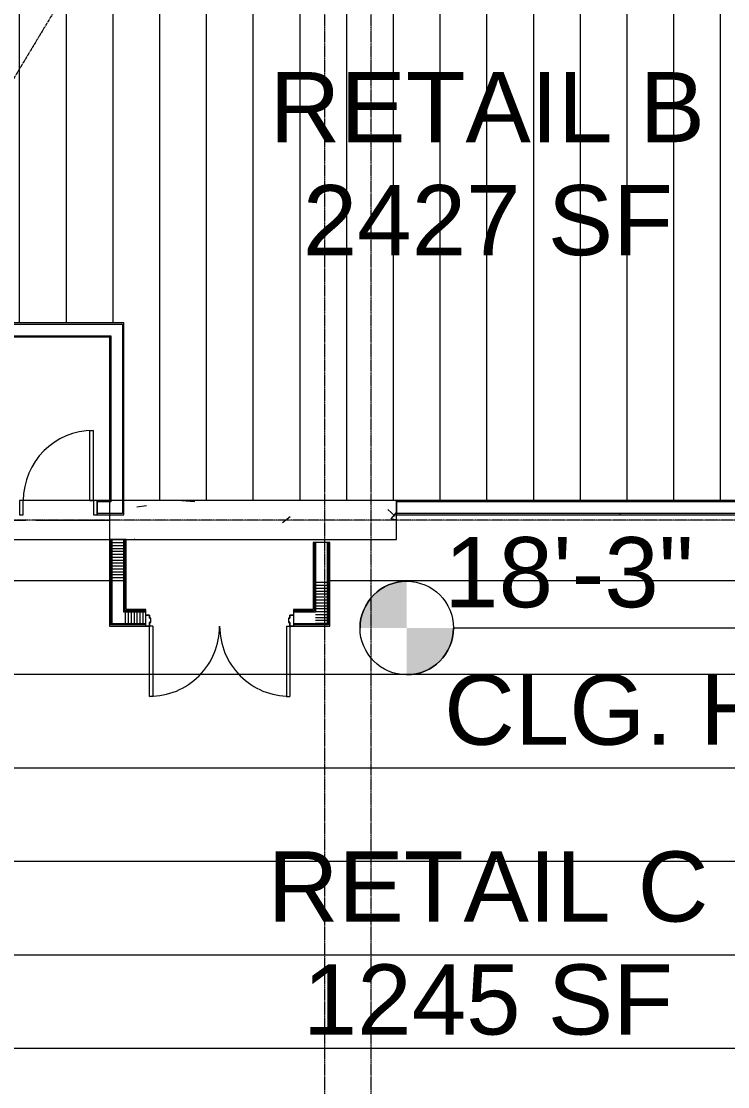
# Model space of a CAD drawing. Header units: inches. Extents: x 3268 to 7018, y 976 to 6708.
# Drawn here: x 5593 to 5956, y 4204 to 4751 of the extents above; entities that cross this region are included whole.
import ezdxf

# ---------------------------------------------------------------- set-up
doc = ezdxf.new("R2010")
doc.units = ezdxf.units.IN
doc.header["$MEASUREMENT"] = 0
doc.linetypes.add('Grid Line 1_2_', pattern=[0.875, 0.5, -0.125, 0.125, -0.125])
for name, color, linetype, lineweight in [('A-ANNO-NOTE', 131, 'Continuous', 20), ('A-DETL-GENF', 92, 'Continuous', 9), ('A-DOOR', 31, 'Continuous', 9), ('A-DOOR-FRAM', 31, 'Continuous', 9), ('A-WALL', 113, 'Continuous', 9), ('A-WALL-PATT', 111, 'Continuous', 15), ('G-ANNO-TEXT', 231, 'Continuous', 9), ('I-WALL', 2, 'Continuous', 9), ('S-BEAM', 12, 'Continuous', 9), ('S-GRID', 1, 'Continuous', 9)]:
    doc.layers.add(name, color=color, linetype=linetype, lineweight=lineweight)
doc.styles.add('Arial', font='arial.ttf', dxfattribs={"height": 36})
pattern_1 = [(50, (0, 0), (110.1714, -9.6389), [11.52, -126.72]), (355, (0, 0), (-21.3124, 115.5371), [9.216, -101.376]), (100.451, (9.18, -0.8), (88.8599, 105.8975), [9.79, -107.695]), (46.184, (0, 30.72), (163.9282, -25.425), [17.28, -190.08]), (96.636, (13.66, 28.6), (143.563, 149.6257), [14.686, -161.543]), (351.184, (0, 30.72), (143.5647, 149.6237), [13.824, -152.064]), (21, (15.36, 23.04), (91.6851, -61.8426), [11.52, -126.72]), (326, (15.36, 23.04), (37.3733, 111.3835), [9.216, -101.376]), (71.451, (23, 17.89), (129.0588, 49.5399), [9.79, -107.695]), (37.5, (0, 0), (1.8676, 51.13223), [5.069, -95.078, 5.069, -97.843, -101.76]), (37.5, (0, 0), (1.8676, 51.13223), [-203.059, 5.069, -96.691]), (7.5, (0, 0), (40.4072, 60.5815), [5.069, -53.606, 5.069, -92.774, -38.784]), (7.5, (0, 0), (40.4072, 60.5815), [-156.518, 5.069, -33.715]), (327.5, (-34.253, 0), (81.99473, -3.46427), [5.069, -33.331, 5.069, -114.739, -158.976]), (327.5, (-34.253, 0), (81.99473, -3.46427), [-158.208, 5.069, -153.907]), (317.5, (-49.61, 0), (89.577, 15.37635), [5.069, -44.851, 5.069, -74.496, -112.896]), (317.5, (-49.61, 0), (89.577, 15.37635), [-129.485, 5.069, -107.827])]
pattern_2 = [(0, (0, 0), (122.88, 30.72), [5.069, -87.091, 5.069, -87.091, -491.52]), (0, (0, 0), (122.88, 30.72), [-184.32, 5.069, -179.251, 5.069, -87.091, -215.04]), (0, (0, 0), (122.88, 30.72), [-460.8, 5.069, -56.371, 5.069, -148.531]), (120, (46.08, 15.36), (-88.0443, 91.0572), [5.069, -87.091, 5.069, -87.091, -491.52]), (120, (46.08, 15.36), (-88.0443, 91.0572), [-184.32, 5.069, -179.251, 5.069, -87.091, -215.04]), (120, (46.08, 15.36), (-88.0443, 91.0572), [-460.8, 5.069, -56.371, 5.069, -148.531]), (240, (61.44, 76.8), (-34.8357, -121.7772), [5.069, -87.091, 5.069, -87.091, -491.52]), (240, (61.44, 76.8), (-34.8357, -121.7772), [-184.32, 5.069, -179.251, 5.069, -87.091, -215.04]), (240, (61.44, 76.8), (-34.8357, -121.7772), [-460.8, 5.069, -56.371, 5.069, -148.531])]

# ---------------------------------------------------------------- blocks, each defined once
blk = doc.blocks.new('WSP_Link Beam - LB20x124-1782247-Overall Retail Plan Opt 2')
at = {"layer": 'S-BEAM'}
for p, q in [((-40.5, 0), (-2.53, 0)), ((2.53, 0), (40.5, 0))]:
    blk.add_line(p, q, dxfattribs=at)
blk = doc.blocks.new('WSP_5 Points - Structure_2022_rvt-1-Overall Retail Plan Opt 2')
at = {"layer": 'A-WALL-PATT', "lineweight": 9}
h = blk.add_hatch(dxfattribs=at)
h.set_pattern_fill('FP_8', style=0, pattern_type=2)
h.set_pattern_definition(pattern_1)
h.paths.add_polyline_path([(5785.53, 4485.15), (5785.53, 4505.15), (5638.25, 4505.15), (5638.25, 4485.15), (5775.68, 4485.15)])
at = {"layer": 'A-WALL', "color": 10, "lineweight": 15}
for p, q in [((5645.5, 4505.15), (5638.25, 4505.15)), ((5638.25, 4505.15), (5638.25, 4497.9)), ((5785.53, 4505.15), (5645.5, 4505.15)), ((5785.53, 4497.9), (5785.53, 4505.15)), ((5638.25, 4497.9), (5638.25, 4485.15)), ((5785.53, 4485.15), (5785.53, 4497.9)), ((5638.25, 4485.15), (5751.25, 4485.15)), ((5751.25, 4485.15), (5785.53, 4485.15))]:
    blk.add_line(p, q, dxfattribs=at)
at = {"layer": 'S-BEAM', "color": 7}
for p, q in [((5629.88, 4505.15), (5593.88, 4505.15)), ((5557.25, 4485.15), (5638.25, 4485.15))]:
    blk.add_line(p, q, dxfattribs=at)
at = {"layer": 'S-BEAM', "lineweight": 9}
blk.add_blockref('WSP_Link Beam - LB20x124-1782247-Overall Retail Plan Opt 2', (5597.75, 4495.15), dxfattribs=at)
blk = doc.blocks.new('Double Flush HM Door HM Frame - 72_ x 96_-6723508-Overall Retail Plan Opt 2')
at = {"layer": 'A-DOOR'}
for p, q in [((-34.25, 44.19), (-36, 44.19)), ((-36, 8.19), (-36, 44.19)), ((-34.25, 8.19), (-34.25, 44.19)), ((34.25, 44.19), (36, 44.19)), ((34.25, 8.19), (34.25, 44.19)), ((36, 44.19), (36, 8.19)), ((-34.25, 8.19), (-36, 8.19)), ((34.25, 8.19), (36, 8.19)), ((35.37, 6.25), (35.37, 4)), ((36, 6.25), (35.37, 6.25)), ((36, 8.19), (36, 6.25)), ((35.37, 4), (36, 4)), ((36, 4), (36, 2.44)), ((36, 2.44), (38, 2.44)), ((38, 2.44), (38, 2.88))]:
    blk.add_line(p, q, dxfattribs=at)
for centre, start, end in [((-36, 8.19), 360, 90.0029), ((36, 8.19), 89.9971, 180)]:
    blk.add_arc(centre, 36, start, end, dxfattribs=at)
at = {"layer": 'A-DOOR-FRAM'}
for p, q in [((-38, 8.19), (-38, 7.75)), ((-38, 8.19), (-38, 7.75)), ((-36, 8.19), (-38, 8.19)), ((-38, 7.75), (-37.94, 7.75)), ((-37.94, 7.75), (-37.94, 8.13)), ((-37.94, 8.13), (-36.06, 8.13)), ((-36.06, 8.13), (-36.06, 6.19)), ((-36.06, 6.19), (-35.44, 6.19)), ((-36, 6.25), (-36, 8.19)), ((-36, 6.25), (-36, 8.19)), ((-35.38, 6.25), (-36, 6.25)), ((-35.38, 6.25), (-36, 6.25)), ((-35.44, 6.19), (-35.44, 4.06)), ((-35.38, 4), (-35.38, 6.25)), ((-35.38, 4), (-35.38, 6.25)), ((36, 6.25), (35.37, 6.25)), ((35.37, 6.25), (35.37, 4)), ((35.44, 4.06), (35.44, 6.19)), ((35.44, 6.19), (36.06, 6.19)), ((38, 8.19), (36, 8.19)), ((38, 8.19), (36, 8.19)), ((36, 8.19), (36, 6.25)), ((36.06, 6.19), (36.06, 8.13)), ((36.06, 8.13), (37.94, 8.13)), ((37.94, 8.13), (37.94, 7.75)), ((37.94, 7.75), (38, 7.75)), ((38, 7.75), (38, 8.19)), ((38, 7.75), (38, 8.19)), ((-38, 2.88), (-38, 2.44)), ((-37.94, 2.88), (-38, 2.88)), ((-38, 2.88), (-38, 2.44)), ((-38, 2.44), (-36, 2.44)), ((-38, 2.44), (-36, 2.44)), ((-37.94, 2.5), (-37.94, 2.88)), ((-36.06, 2.5), (-37.94, 2.5)), ((-35.44, 4.06), (-36.06, 4.06)), ((-36.06, 4.06), (-36.06, 2.5)), ((-36, 2.44), (-36, 4)), ((-36, 4), (-35.38, 4)), ((-36, 2.44), (-36, 4)), ((-36, 4), (-35.38, 4)), ((35.37, 4), (36, 4)), ((36.06, 4.06), (35.44, 4.06)), ((36, 4), (36, 2.44)), ((36, 2.44), (38, 2.44)), ((36.06, 2.5), (36.06, 4.06)), ((37.94, 2.5), (36.06, 2.5)), ((38, 2.88), (37.94, 2.88)), ((37.94, 2.88), (37.94, 2.5)), ((38, 2.44), (38, 2.88))]:
    blk.add_line(p, q, dxfattribs=at)
blk = doc.blocks.new('Single_Flush_HM Door_HM Frame - 36_ x 96_-10997066-Overall Retail Plan Opt 2')
at = {"layer": 'A-DOOR'}
for p, q in [((16.25, 39.625), (18, 39.625)), ((16.25, 3.625), (16.25, 39.625)), ((18, 3.625), (18, 39.625)), ((16.25, 3.625), (18, 3.625))]:
    blk.add_line(p, q, dxfattribs=at)
blk.add_arc((18, 3.625), 36, 90, 180, dxfattribs=at)
at = {"layer": 'A-DOOR-FRAM'}
for p, q in [((-18, 3.625), (-20, 3.625)), ((-20, 3.625), (-20, -3.625)), ((-18, -3.625), (-18, 3.625)), ((20, 3.625), (18, 3.625)), ((18, 3.625), (18, -3.625)), ((20, -3.625), (20, 3.625)), ((-20, -3.625), (-18, -3.625)), ((18, -3.625), (20, -3.625))]:
    blk.add_line(p, q, dxfattribs=at)
blk = doc.blocks.new('Manual Spot Elevation - small - Manual Spot Elevation - small-7790523-Overall Retail Plan Opt 2')
at = {"layer": 'A-ANNO-NOTE', "lineweight": 9}
h = blk.add_hatch(color=256, dxfattribs=at)
edge = h.paths.add_edge_path()
edge.add_line((0, 0), (-0.0625, 0))
edge.add_arc((0, 0), 0.0625, 90, 180, ccw=False)
edge.add_line((0, 0.0625), (0, 0))
h = blk.add_hatch(color=256, dxfattribs=at)
edge = h.paths.add_edge_path()
edge.add_line((0, 0), (0.0625, 0))
edge.add_arc((0, 0), 0.0625, -90, 0, ccw=False)
edge.add_line((0, -0.0625), (0, 0))
at = {"layer": 'A-ANNO-NOTE'}
blk.add_circle((0, 0), 0.0625, dxfattribs=at)
for start, end in [(90, 180), (270, 0)]:
    blk.add_arc((0, 0), 0.0625, start, end, dxfattribs=at)

msp = doc.modelspace()

# ---------------------------------------------------------------- block references
at = {"lineweight": 5}
msp.add_blockref('WSP_5 Points - Structure_2022_rvt-1-Overall Retail Plan Opt 2', (0, 0), dxfattribs=at)

# ---------------------------------------------------------------- next in the draw order: hatches: boundary and pattern name
at = {"layer": 'A-DETL-GENF'}
h = msp.add_hatch(dxfattribs=at)
h.set_pattern_fill('FP_269', style=0, pattern_type=2)
h.set_pattern_definition([(90, (0, 0), (-24, 1e-15), [])])
h.paths.add_polyline_path([(6036.88, 4505.15), (6036.88, 4923.9), (5029.75, 4923.9), (5029.75, 4640.4), (5391.75, 4640.4), (5391.75, 4596.4), (5645.5, 4596.4), (5645.5, 4505.15), (6023.44, 4505.15)])
h = msp.add_hatch(dxfattribs=at)
h.set_pattern_fill('FP_270', style=0, pattern_type=2)
h.set_pattern_definition([(0, (0, 0), (0, 48), [])])
h.paths.add_polyline_path([(5457.63, 4167.77), (6025.69, 4167.77), (6025.69, 4497.9), (5785.53, 4497.9), (5785.53, 4485.15), (5751.25, 4485.15), (5751.25, 4440.65), (5638.25, 4440.65), (5638.25, 4497.9), (5557.25, 4497.9), (5557.25, 4485.15), (5457.63, 4485.15), (5457.63, 4191.66)])
at = {"layer": 'A-WALL-PATT', "lineweight": 9}
h = msp.add_hatch(dxfattribs=at)
h.set_pattern_fill('FP_1', color=256, style=0, pattern_type=2)
h.set_pattern_definition(pattern_2)
h.paths.add_polyline_path([(5644.75, 4595.77), (5644.88, 4595.88), (5644.88, 4596.4), (5391.13, 4596.4), (5391.13, 4595.77), (5638.88, 4595.77)])
h = msp.add_hatch(dxfattribs=at)
h.set_pattern_fill('FP_8', color=256, style=0, pattern_type=2)
h.set_pattern_definition(pattern_1)
h.paths.add_polyline_path([(5734.38, 4485.15), (5785.53, 4485.15), (5785.53, 4505.15), (5638.25, 4505.15), (5638.25, 4485.15), (5693.09, 4485.15)])
h = msp.add_hatch(dxfattribs=at)
h.set_pattern_fill('FP_1', color=256, style=0, pattern_type=2)
h.set_pattern_definition(pattern_2)
h.paths.add_polyline_path([(5785.53, 4497.9), (6037.5, 4497.9), (6037.5, 4498.52), (5785.53, 4498.52)])
h = msp.add_hatch(dxfattribs=at)
h.set_pattern_fill('FP_189', color=256, angle=180, style=0, pattern_type=2)
h.set_pattern_definition([(90, (5646.8, 4491.3), (-1561.9, 336), [0.5, -335.5]), (90, (5646.7, 4491.3), (-1561.9, 336), [0.5, -335.5]), (90, (5646.8, 4491.3), (-1561.9, 336), [0.5, -335.5]), (90, (5646.7, 4491.3), (-1561.9, 336), [0.5, -335.5]), (90, (5646.8, 4491.4), (-1561.9, 336), [0.5, -335.5]), (90, (5646.7, 4491.4), (-1561.9, 336), [0.5, -335.5]), (90, (5646.8, 4491.5), (-1561.9, 336), [0.5, -335.5]), (180, (5646.75, 4462.9), (-1561.86, -336), [1561.86, 0]), (180, (5646.75, 4464.4), (-1561.86, -336), [1561.86, 0]), (180, (5646.75, 4465.9), (-1561.86, -336), [1561.86, 0]), (180, (5646.75, 4467.4), (-1561.86, -336), [1561.86, 0]), (180, (5646.75, 4468.9), (-1561.86, -336), [1561.86, 0]), (180, (5646.75, 4470.4), (-1561.86, -336), [1561.86, 0]), (180, (5646.75, 4471.9), (-1561.86, -336), [1561.86, 0]), (180, (5646.75, 4473.4), (-1561.86, -336), [1561.86, 0]), (180, (5646.75, 4474.9), (-1561.86, -336), [1561.86, 0]), (180, (5646.75, 4476.4), (-1561.86, -336), [1561.86, 0]), (180, (5646.75, 4477.9), (-1561.86, -336), [1561.86, 0]), (180, (5646.75, 4479.4), (-1561.86, -336), [1561.86, 0]), (180, (5646.75, 4480.9), (-1561.86, -336), [1561.86, 0]), (180, (5646.75, 4482.4), (-1561.86, -336), [1561.86, 0]), (180, (5646.75, 4483.9), (-1561.86, -336), [1561.86, 0]), (180, (5646.75, 4485.4), (-1561.86, -336), [1561.86, 0]), (180, (5646.75, 4486.9), (-1561.86, -336), [1561.86, 0]), (180, (5646.75, 4488.4), (-1561.86, -336), [1561.86, 0]), (180, (5646.75, 4489.9), (-1561.86, -336), [1561.86, 0]), (180, (5646.83, 4491.26), (-1561.86, -336), [0.5, -1561.35]), (180, (5646.8, 4491.3), (-1561.86, -336), [0.5, -1561.35]), (180, (5646.83, 4491.38), (-1561.86, -336), [0.5, -1561.35]), (180, (5646.75, 4491.4), (-1561.86, -336), [1561.86, 0]), (180, (5646.83, 4491.42), (-1561.86, -336), [0.5, -1561.35]), (180, (5646.83, 4491.53), (-1561.86, -336), [0.5, -1561.35]), (180, (5646.75, 4492.9), (-1561.86, -336), [1561.86, 0]), (180, (5646.75, 4494.4), (-1561.86, -336), [1561.86, 0]), (180, (5646.75, 4495.9), (-1561.86, -336), [1561.86, 0]), (180, (5646.75, 4497.4), (-1561.86, -336), [1561.86, 0]), (180, (5646.75, 4498.9), (-1561.86, -336), [1561.86, 0]), (180, (5646.75, 4500.4), (-1561.86, -336), [1561.86, 0]), (180, (5646.75, 4501.9), (-1561.86, -336), [1561.86, 0]), (180, (5646.75, 4503.4), (-1561.86, -336), [1561.86, 0]), (180, (5646.75, 4504.9), (-1561.86, -336), [1561.86, 0]), (180, (5646.75, 4506.4), (-1561.86, -336), [1561.86, 0]), (180, (5646.75, 4507.9), (-1561.86, -336), [1561.86, 0]), (180, (5646.75, 4509.4), (-1561.86, -336), [1561.86, 0]), (180, (5646.75, 4510.9), (-1561.86, -336), [1561.86, 0]), (180, (5646.75, 4512.4), (-1561.86, -336), [1561.86, 0]), (180, (5646.75, 4513.9), (-1561.86, -336), [1561.86, 0]), (180, (5646.75, 4515.4), (-1561.86, -336), [1561.86, 0]), (180, (5646.75, 4516.9), (-1561.86, -336), [1561.86, 0]), (180, (5646.75, 4518.4), (-1561.86, -336), [1561.86, 0]), (180, (5646.75, 4519.9), (-1561.86, -336), [1561.86, 0]), (180, (5646.75, 4521.4), (-1561.86, -336), [1561.86, 0]), (180, (5646.75, 4522.9), (-1561.86, -336), [1561.86, 0]), (180, (5646.75, 4524.4), (-1561.86, -336), [1561.86, 0]), (180, (5646.75, 4525.9), (-1561.86, -336), [1561.86, 0]), (180, (5646.75, 4527.4), (-1561.86, -336), [1561.86, 0]), (180, (5646.75, 4528.9), (-1561.86, -336), [1561.86, 0]), (180, (5646.75, 4530.4), (-1561.86, -336), [1561.86, 0]), (180, (5646.75, 4531.9), (-1561.86, -336), [1561.86, 0]), (180, (5646.75, 4533.4), (-1561.86, -336), [1561.86, 0]), (180, (5646.75, 4534.9), (-1561.86, -336), [1561.86, 0]), (180, (5646.75, 4558.9), (-1561.86, -336), [1561.86, 0]), (180, (5646.75, 4560.4), (-1561.86, -336), [1561.86, 0]), (180, (5646.75, 4561.9), (-1561.86, -336), [1561.86, 0]), (180, (5646.75, 4563.4), (-1561.86, -336), [1561.86, 0]), (180, (5646.75, 4564.9), (-1561.86, -336), [1561.86, 0]), (180, (5646.75, 4566.4), (-1561.86, -336), [1561.86, 0]), (180, (5646.75, 4567.9), (-1561.86, -336), [1561.86, 0]), (180, (5646.75, 4569.4), (-1561.86, -336), [1561.86, 0]), (180, (5646.75, 4570.9), (-1561.86, -336), [1561.86, 0]), (180, (5646.75, 4594.9), (-1561.86, -336), [1561.86, 0]), (180, (5646.75, 4596.4), (-1561.86, -336), [1561.86, 0]), (180, (5646.75, 4597.9), (-1561.86, -336), [1561.86, 0]), (180, (5646.75, 4599.4), (-1561.86, -336), [1561.86, 0]), (180, (5646.75, 4600.9), (-1561.86, -336), [1561.86, 0]), (180, (5646.75, 4602.4), (-1561.86, -336), [1561.86, 0]), (180, (5646.75, 4603.9), (-1561.86, -336), [1561.86, 0]), (180, (5646.75, 4605.4), (-1561.86, -336), [1561.86, 0]), (180, (5646.75, 4606.9), (-1561.86, -336), [1561.86, 0]), (180, (5646.75, 4630.9), (-1561.86, -336), [1561.86, 0]), (180, (5646.75, 4632.4), (-1561.86, -336), [1561.86, 0]), (180, (5646.75, 4633.9), (-1561.86, -336), [1561.86, 0]), (180, (5646.75, 4635.4), (-1561.86, -336), [1561.86, 0]), (180, (5646.75, 4636.9), (-1561.86, -336), [1561.86, 0]), (180, (5646.75, 4638.4), (-1561.86, -336), [1561.86, 0]), (180, (5646.75, 4639.9), (-1561.86, -336), [1561.86, 0]), (180, (5646.75, 4641.4), (-1561.86, -336), [1561.86, 0]), (180, (5646.75, 4642.9), (-1561.86, -336), [1561.86, 0]), (180, (5646.75, 4644.4), (-1561.86, -336), [1561.86, 0]), (180, (5646.75, 4645.9), (-1561.86, -336), [1561.86, 0]), (180, (5646.75, 4647.4), (-1561.86, -336), [1561.86, 0]), (180, (5646.75, 4648.9), (-1561.86, -336), [1561.86, 0]), (180, (5646.75, 4650.4), (-1561.86, -336), [1561.86, 0]), (180, (5646.75, 4651.9), (-1561.86, -336), [1561.86, 0]), (180, (5646.75, 4653.4), (-1561.86, -336), [1561.86, 0]), (180, (5646.75, 4654.9), (-1561.86, -336), [1561.86, 0]), (180, (5646.75, 4656.4), (-1561.86, -336), [1561.86, 0]), (180, (5646.75, 4657.9), (-1561.86, -336), [1561.86, 0]), (180, (5646.75, 4659.4), (-1561.86, -336), [1561.86, 0]), (180, (5646.75, 4660.9), (-1561.86, -336), [1561.86, 0]), (180, (5646.75, 4662.4), (-1561.86, -336), [1561.86, 0]), (180, (5646.75, 4663.9), (-1561.86, -336), [1561.86, 0]), (180, (5646.75, 4665.4), (-1561.86, -336), [1561.86, 0]), (180, (5646.75, 4666.9), (-1561.86, -336), [1561.86, 0]), (180, (5646.75, 4668.4), (-1561.86, -336), [1561.86, 0]), (180, (5646.75, 4669.9), (-1561.86, -336), [1561.86, 0]), (180, (5646.75, 4671.4), (-1561.86, -336), [1561.86, 0]), (180, (5646.75, 4672.9), (-1561.86, -336), [1561.86, 0]), (180, (5646.75, 4674.4), (-1561.86, -336), [1561.86, 0]), (180, (5646.75, 4675.9), (-1561.86, -336), [1561.86, 0]), (180, (5646.75, 4677.4), (-1561.86, -336), [1561.86, 0]), (180, (5646.75, 4678.9), (-1561.86, -336), [1561.86, 0]), (180, (5646.75, 4680.4), (-1561.86, -336), [1561.86, 0]), (180, (5646.75, 4681.9), (-1561.86, -336), [1561.86, 0]), (180, (5646.75, 4683.4), (-1561.86, -336), [1561.86, 0]), (180, (5646.75, 4684.9), (-1561.86, -336), [1561.86, 0]), (180, (5646.75, 4686.4), (-1561.86, -336), [1561.86, 0]), (180, (5646.75, 4687.9), (-1561.86, -336), [1561.86, 0]), (180, (5646.75, 4689.4), (-1561.86, -336), [1561.86, 0]), (180, (5646.75, 4690.9), (-1561.86, -336), [1561.86, 0]), (180, (5646.75, 4692.4), (-1561.86, -336), [1561.86, 0]), (180, (5646.75, 4693.9), (-1561.86, -336), [1561.86, 0]), (180, (5646.75, 4695.4), (-1561.86, -336), [1561.86, 0]), (180, (5646.75, 4696.9), (-1561.86, -336), [1561.86, 0]), (180, (5646.75, 4698.4), (-1561.86, -336), [1561.86, 0]), (180, (5646.75, 4699.9), (-1561.86, -336), [1561.86, 0]), (180, (5646.75, 4701.4), (-1561.86, -336), [1561.86, 0]), (180, (5646.75, 4702.9), (-1561.86, -336), [1561.86, 0]), (180, (5646.75, 4726.9), (-1561.86, -336), [1561.86, 0]), (180, (5646.75, 4728.4), (-1561.86, -336), [1561.86, 0]), (180, (5646.75, 4729.9), (-1561.86, -336), [1561.86, 0]), (180, (5646.75, 4731.4), (-1561.86, -336), [1561.86, 0]), (180, (5646.75, 4732.9), (-1561.86, -336), [1561.86, 0]), (180, (5646.75, 4734.4), (-1561.86, -336), [1561.86, 0]), (180, (5646.75, 4735.9), (-1561.86, -336), [1561.86, 0]), (180, (5646.75, 4737.4), (-1561.86, -336), [1561.86, 0]), (180, (5646.75, 4738.9), (-1561.86, -336), [1561.86, 0]), (180, (5646.75, 4762.9), (-1561.86, -336), [1561.86, 0]), (180, (5646.75, 4764.4), (-1561.86, -336), [1561.86, 0]), (180, (5646.75, 4765.9), (-1561.86, -336), [1561.86, 0]), (180, (5646.75, 4767.4), (-1561.86, -336), [1561.86, 0]), (180, (5646.75, 4768.9), (-1561.86, -336), [1561.86, 0]), (180, (5646.75, 4770.4), (-1561.86, -336), [1561.86, 0]), (180, (5646.75, 4771.9), (-1561.86, -336), [1561.86, 0]), (180, (5646.75, 4773.4), (-1561.86, -336), [1561.86, 0]), (180, (5646.75, 4774.9), (-1561.86, -336), [1561.86, 0]), (180, (5646.75, 4798.9), (-1561.86, -336), [1561.86, 0])])
h.paths.add_polyline_path([(5639.5, 4441.9), (5645.5, 4441.9), (5645.5, 4485.15), (5639.5, 4485.15), (5639.5, 4461.83)])
h = msp.add_hatch(dxfattribs=at)
h.set_pattern_fill('FP_191', color=256, angle=-180, style=0, pattern_type=2)
h.set_pattern_definition([(270, (5742.7, 4433.8), (1561.9, -336), [0.5, -335.5]), (270, (5742.8, 4433.8), (1561.9, -336), [0.5, -335.5]), (270, (5742.7, 4433.7), (1561.9, -336), [0.5, -335.5]), (270, (5742.8, 4433.7), (1561.9, -336), [0.5, -335.5]), (270, (5742.7, 4433.6), (1561.9, -336), [0.5, -335.5]), (270, (5742.8, 4433.6), (1561.9, -336), [0.5, -335.5]), (270, (5742.7, 4433.6), (1561.9, -336), [0.5, -335.5]), (0, (5742.75, 4462.15), (1561.86, 336), [1561.86, 0]), (0, (5742.75, 4460.65), (1561.86, 336), [1561.86, 0]), (0, (5742.75, 4459.15), (1561.86, 336), [1561.86, 0]), (0, (5742.75, 4457.65), (1561.86, 336), [1561.86, 0]), (0, (5742.75, 4456.15), (1561.86, 336), [1561.86, 0]), (0, (5742.75, 4454.65), (1561.86, 336), [1561.86, 0]), (0, (5742.75, 4453.15), (1561.86, 336), [1561.86, 0]), (0, (5742.75, 4451.65), (1561.86, 336), [1561.86, 0]), (0, (5742.75, 4450.15), (1561.86, 336), [1561.86, 0]), (0, (5742.75, 4448.65), (1561.86, 336), [1561.86, 0]), (0, (5742.75, 4447.15), (1561.86, 336), [1561.86, 0]), (0, (5742.75, 4445.65), (1561.86, 336), [1561.86, 0]), (0, (5742.75, 4444.15), (1561.86, 336), [1561.86, 0]), (0, (5742.75, 4442.65), (1561.86, 336), [1561.86, 0]), (0, (5742.75, 4441.15), (1561.86, 336), [1561.86, 0]), (0, (5742.75, 4439.65), (1561.86, 336), [1561.86, 0]), (0, (5742.75, 4438.15), (1561.86, 336), [1561.86, 0]), (0, (5742.75, 4436.65), (1561.86, 336), [1561.86, 0]), (0, (5742.75, 4435.15), (1561.86, 336), [1561.86, 0]), (0, (5742.67, 4433.78), (1561.86, 336), [0.5, -1561.35]), (0, (5742.7, 4433.75), (1561.86, 336), [0.5, -1561.35]), (0, (5742.67, 4433.67), (1561.86, 336), [0.5, -1561.35]), (0, (5742.75, 4433.65), (1561.86, 336), [1561.86, 0]), (0, (5742.67, 4433.63), (1561.86, 336), [0.5, -1561.35]), (0, (5742.67, 4433.5), (1561.86, 336), [0.5, -1561.35]), (0, (5742.75, 4432.15), (1561.86, 336), [1561.86, 0]), (0, (5742.75, 4430.65), (1561.86, 336), [1561.86, 0]), (0, (5742.75, 4429.15), (1561.86, 336), [1561.86, 0]), (0, (5742.75, 4427.65), (1561.86, 336), [1561.86, 0]), (0, (5742.75, 4426.15), (1561.86, 336), [1561.86, 0]), (0, (5742.75, 4424.65), (1561.86, 336), [1561.86, 0]), (0, (5742.75, 4423.15), (1561.86, 336), [1561.86, 0]), (0, (5742.75, 4421.65), (1561.86, 336), [1561.86, 0]), (0, (5742.75, 4420.15), (1561.86, 336), [1561.86, 0]), (0, (5742.75, 4418.65), (1561.86, 336), [1561.86, 0]), (0, (5742.75, 4417.15), (1561.86, 336), [1561.86, 0]), (0, (5742.75, 4415.65), (1561.86, 336), [1561.86, 0]), (0, (5742.75, 4414.15), (1561.86, 336), [1561.86, 0]), (0, (5742.75, 4412.65), (1561.86, 336), [1561.86, 0]), (0, (5742.75, 4411.15), (1561.86, 336), [1561.86, 0]), (0, (5742.75, 4409.65), (1561.86, 336), [1561.86, 0]), (0, (5742.75, 4408.15), (1561.86, 336), [1561.86, 0]), (0, (5742.75, 4406.65), (1561.86, 336), [1561.86, 0]), (0, (5742.75, 4405.15), (1561.86, 336), [1561.86, 0]), (0, (5742.75, 4403.65), (1561.86, 336), [1561.86, 0]), (0, (5742.75, 4402.15), (1561.86, 336), [1561.86, 0]), (0, (5742.75, 4400.65), (1561.86, 336), [1561.86, 0]), (0, (5742.75, 4399.15), (1561.86, 336), [1561.86, 0]), (0, (5742.75, 4397.65), (1561.86, 336), [1561.86, 0]), (0, (5742.75, 4396.15), (1561.86, 336), [1561.86, 0]), (0, (5742.75, 4394.65), (1561.86, 336), [1561.86, 0]), (0, (5742.75, 4393.15), (1561.86, 336), [1561.86, 0]), (0, (5742.75, 4391.65), (1561.86, 336), [1561.86, 0]), (0, (5742.75, 4390.15), (1561.86, 336), [1561.86, 0]), (0, (5742.75, 4366.15), (1561.86, 336), [1561.86, 0]), (0, (5742.75, 4364.65), (1561.86, 336), [1561.86, 0]), (0, (5742.75, 4363.15), (1561.86, 336), [1561.86, 0]), (0, (5742.75, 4361.65), (1561.86, 336), [1561.86, 0]), (0, (5742.75, 4360.15), (1561.86, 336), [1561.86, 0]), (0, (5742.75, 4358.65), (1561.86, 336), [1561.86, 0]), (0, (5742.75, 4357.15), (1561.86, 336), [1561.86, 0]), (0, (5742.75, 4355.65), (1561.86, 336), [1561.86, 0]), (0, (5742.75, 4354.15), (1561.86, 336), [1561.86, 0]), (0, (5742.75, 4330.15), (1561.86, 336), [1561.86, 0]), (0, (5742.75, 4328.65), (1561.86, 336), [1561.86, 0]), (0, (5742.75, 4327.15), (1561.86, 336), [1561.86, 0]), (0, (5742.75, 4325.65), (1561.86, 336), [1561.86, 0]), (0, (5742.75, 4324.15), (1561.86, 336), [1561.86, 0]), (0, (5742.75, 4322.65), (1561.86, 336), [1561.86, 0]), (0, (5742.75, 4321.15), (1561.86, 336), [1561.86, 0]), (0, (5742.75, 4319.65), (1561.86, 336), [1561.86, 0]), (0, (5742.75, 4318.15), (1561.86, 336), [1561.86, 0]), (0, (5742.75, 4294.15), (1561.86, 336), [1561.86, 0]), (0, (5742.75, 4292.65), (1561.86, 336), [1561.86, 0]), (0, (5742.75, 4291.15), (1561.86, 336), [1561.86, 0]), (0, (5742.75, 4289.65), (1561.86, 336), [1561.86, 0]), (0, (5742.75, 4288.15), (1561.86, 336), [1561.86, 0]), (0, (5742.75, 4286.65), (1561.86, 336), [1561.86, 0]), (0, (5742.75, 4285.15), (1561.86, 336), [1561.86, 0]), (0, (5742.75, 4283.65), (1561.86, 336), [1561.86, 0]), (0, (5742.75, 4282.15), (1561.86, 336), [1561.86, 0]), (0, (5742.75, 4280.65), (1561.86, 336), [1561.86, 0]), (0, (5742.75, 4279.15), (1561.86, 336), [1561.86, 0]), (0, (5742.75, 4277.65), (1561.86, 336), [1561.86, 0]), (0, (5742.75, 4276.15), (1561.86, 336), [1561.86, 0]), (0, (5742.75, 4274.65), (1561.86, 336), [1561.86, 0]), (0, (5742.75, 4273.15), (1561.86, 336), [1561.86, 0]), (0, (5742.75, 4271.65), (1561.86, 336), [1561.86, 0]), (0, (5742.75, 4270.15), (1561.86, 336), [1561.86, 0]), (0, (5742.75, 4268.65), (1561.86, 336), [1561.86, 0]), (0, (5742.75, 4267.15), (1561.86, 336), [1561.86, 0]), (0, (5742.75, 4265.65), (1561.86, 336), [1561.86, 0]), (0, (5742.75, 4264.15), (1561.86, 336), [1561.86, 0]), (0, (5742.75, 4262.65), (1561.86, 336), [1561.86, 0]), (0, (5742.75, 4261.15), (1561.86, 336), [1561.86, 0]), (0, (5742.75, 4259.65), (1561.86, 336), [1561.86, 0]), (0, (5742.75, 4258.15), (1561.86, 336), [1561.86, 0]), (0, (5742.75, 4256.65), (1561.86, 336), [1561.86, 0]), (0, (5742.75, 4255.15), (1561.86, 336), [1561.86, 0]), (0, (5742.75, 4253.65), (1561.86, 336), [1561.86, 0]), (0, (5742.75, 4252.15), (1561.86, 336), [1561.86, 0]), (0, (5742.75, 4250.65), (1561.86, 336), [1561.86, 0]), (0, (5742.75, 4249.15), (1561.86, 336), [1561.86, 0]), (0, (5742.75, 4247.65), (1561.86, 336), [1561.86, 0]), (0, (5742.75, 4246.15), (1561.86, 336), [1561.86, 0]), (0, (5742.75, 4244.65), (1561.86, 336), [1561.86, 0]), (0, (5742.75, 4243.15), (1561.86, 336), [1561.86, 0]), (0, (5742.75, 4241.65), (1561.86, 336), [1561.86, 0]), (0, (5742.75, 4240.15), (1561.86, 336), [1561.86, 0]), (0, (5742.75, 4238.65), (1561.86, 336), [1561.86, 0]), (0, (5742.75, 4237.15), (1561.86, 336), [1561.86, 0]), (0, (5742.75, 4235.65), (1561.86, 336), [1561.86, 0]), (0, (5742.75, 4234.15), (1561.86, 336), [1561.86, 0]), (0, (5742.75, 4232.65), (1561.86, 336), [1561.86, 0]), (0, (5742.75, 4231.15), (1561.86, 336), [1561.86, 0]), (0, (5742.75, 4229.65), (1561.86, 336), [1561.86, 0]), (0, (5742.75, 4228.15), (1561.86, 336), [1561.86, 0]), (0, (5742.75, 4226.65), (1561.86, 336), [1561.86, 0]), (0, (5742.75, 4225.15), (1561.86, 336), [1561.86, 0]), (0, (5742.75, 4223.65), (1561.86, 336), [1561.86, 0]), (0, (5742.75, 4222.15), (1561.86, 336), [1561.86, 0]), (0, (5742.75, 4198.15), (1561.86, 336), [1561.86, 0]), (0, (5742.75, 4196.65), (1561.86, 336), [1561.86, 0]), (0, (5742.75, 4195.15), (1561.86, 336), [1561.86, 0]), (0, (5742.75, 4193.65), (1561.86, 336), [1561.86, 0]), (0, (5742.75, 4192.15), (1561.86, 336), [1561.86, 0]), (0, (5742.75, 4190.65), (1561.86, 336), [1561.86, 0]), (0, (5742.75, 4189.15), (1561.86, 336), [1561.86, 0]), (0, (5742.75, 4187.65), (1561.86, 336), [1561.86, 0]), (0, (5742.75, 4186.15), (1561.86, 336), [1561.86, 0]), (0, (5742.75, 4162.15), (1561.86, 336), [1561.86, 0]), (0, (5742.75, 4160.65), (1561.86, 336), [1561.86, 0]), (0, (5742.75, 4159.15), (1561.86, 336), [1561.86, 0]), (0, (5742.75, 4157.65), (1561.86, 336), [1561.86, 0]), (0, (5742.75, 4156.15), (1561.86, 336), [1561.86, 0]), (0, (5742.75, 4154.65), (1561.86, 336), [1561.86, 0]), (0, (5742.75, 4153.15), (1561.86, 336), [1561.86, 0]), (0, (5742.75, 4151.65), (1561.86, 336), [1561.86, 0]), (0, (5742.75, 4150.15), (1561.86, 336), [1561.86, 0]), (0, (5742.75, 4126.15), (1561.86, 336), [1561.86, 0])])
h.paths.add_polyline_path([(5750, 4441.9), (5750, 4483.65), (5744, 4483.65), (5744, 4441.9)])
h = msp.add_hatch(dxfattribs=at)
h.set_pattern_fill('FP_190', color=256, angle=180, style=0, pattern_type=2)
h.set_pattern_definition([(180, (5666.4, 4449.2), (-336, -1561.9), [0.5, -335.5]), (180, (5666.4, 4449), (-336, -1561.9), [0.5, -335.5]), (180, (5666.3, 4449.2), (-336, -1561.9), [0.5, -335.5]), (180, (5666.3, 4449.1), (-336, -1561.9), [0.5, -335.5]), (180, (5666.2, 4449.2), (-336, -1561.9), [0.5, -335.5]), (180, (5666.2, 4449), (-336, -1561.9), [0.5, -335.5]), (180, (5666.2, 4449.1), (-336, -1561.9), [0.5, -335.5]), (270, (5694.75, 4449.15), (336, -1561.86), [1561.86, 0]), (270, (5693.25, 4449.15), (336, -1561.86), [1561.86, 0]), (270, (5691.75, 4449.15), (336, -1561.86), [1561.86, 0]), (270, (5690.25, 4449.15), (336, -1561.86), [1561.86, 0]), (270, (5688.75, 4449.15), (336, -1561.86), [1561.86, 0]), (270, (5687.25, 4449.15), (336, -1561.86), [1561.86, 0]), (270, (5685.75, 4449.15), (336, -1561.86), [1561.86, 0]), (270, (5684.25, 4449.15), (336, -1561.86), [1561.86, 0]), (270, (5682.75, 4449.15), (336, -1561.86), [1561.86, 0]), (270, (5681.25, 4449.15), (336, -1561.86), [1561.86, 0]), (270, (5679.75, 4449.15), (336, -1561.86), [1561.86, 0]), (270, (5678.25, 4449.15), (336, -1561.86), [1561.86, 0]), (270, (5676.75, 4449.15), (336, -1561.86), [1561.86, 0]), (270, (5675.25, 4449.15), (336, -1561.86), [1561.86, 0]), (270, (5673.75, 4449.15), (336, -1561.86), [1561.86, 0]), (270, (5672.25, 4449.15), (336, -1561.86), [1561.86, 0]), (270, (5670.75, 4449.15), (336, -1561.86), [1561.86, 0]), (270, (5669.25, 4449.15), (336, -1561.86), [1561.86, 0]), (270, (5667.75, 4449.15), (336, -1561.86), [1561.86, 0]), (270, (5666.4, 4449.22), (336, -1561.86), [0.5, -1561.35]), (270, (5666.35, 4449.2), (336, -1561.86), [0.5, -1561.35]), (270, (5666.27, 4449.22), (336, -1561.86), [0.5, -1561.35]), (270, (5666.25, 4449.15), (336, -1561.86), [1561.86, 0]), (270, (5666.23, 4449.22), (336, -1561.86), [0.5, -1561.35]), (270, (5666.1, 4449.22), (336, -1561.86), [0.5, -1561.35]), (270, (5664.75, 4449.15), (336, -1561.86), [1561.86, 0]), (270, (5663.25, 4449.15), (336, -1561.86), [1561.86, 0]), (270, (5661.75, 4449.15), (336, -1561.86), [1561.86, 0]), (270, (5660.25, 4449.15), (336, -1561.86), [1561.86, 0]), (270, (5658.75, 4449.15), (336, -1561.86), [1561.86, 0]), (270, (5657.25, 4449.15), (336, -1561.86), [1561.86, 0]), (270, (5655.75, 4449.15), (336, -1561.86), [1561.86, 0]), (270, (5654.25, 4449.15), (336, -1561.86), [1561.86, 0]), (270, (5652.75, 4449.15), (336, -1561.86), [1561.86, 0]), (270, (5651.25, 4449.15), (336, -1561.86), [1561.86, 0]), (270, (5649.75, 4449.15), (336, -1561.86), [1561.86, 0]), (270, (5648.25, 4449.15), (336, -1561.86), [1561.86, 0]), (270, (5646.75, 4449.15), (336, -1561.86), [1561.86, 0]), (270, (5645.25, 4449.15), (336, -1561.86), [1561.86, 0]), (270, (5643.75, 4449.15), (336, -1561.86), [1561.86, 0]), (270, (5642.25, 4449.15), (336, -1561.86), [1561.86, 0]), (270, (5640.75, 4449.15), (336, -1561.86), [1561.86, 0]), (270, (5639.25, 4449.15), (336, -1561.86), [1561.86, 0]), (270, (5637.75, 4449.15), (336, -1561.86), [1561.86, 0]), (270, (5636.25, 4449.15), (336, -1561.86), [1561.86, 0]), (270, (5634.75, 4449.15), (336, -1561.86), [1561.86, 0]), (270, (5633.25, 4449.15), (336, -1561.86), [1561.86, 0]), (270, (5631.75, 4449.15), (336, -1561.86), [1561.86, 0]), (270, (5630.25, 4449.15), (336, -1561.86), [1561.86, 0]), (270, (5628.75, 4449.15), (336, -1561.86), [1561.86, 0]), (270, (5627.25, 4449.15), (336, -1561.86), [1561.86, 0]), (270, (5625.75, 4449.15), (336, -1561.86), [1561.86, 0]), (270, (5624.25, 4449.15), (336, -1561.86), [1561.86, 0]), (270, (5622.75, 4449.15), (336, -1561.86), [1561.86, 0]), (270, (5598.75, 4449.15), (336, -1561.86), [1561.86, 0]), (270, (5597.25, 4449.15), (336, -1561.86), [1561.86, 0]), (270, (5595.75, 4449.15), (336, -1561.86), [1561.86, 0]), (270, (5594.25, 4449.15), (336, -1561.86), [1561.86, 0]), (270, (5592.75, 4449.15), (336, -1561.86), [1561.86, 0]), (270, (5591.25, 4449.15), (336, -1561.86), [1561.86, 0]), (270, (5589.75, 4449.15), (336, -1561.86), [1561.86, 0]), (270, (5588.25, 4449.15), (336, -1561.86), [1561.86, 0]), (270, (5586.75, 4449.15), (336, -1561.86), [1561.86, 0]), (270, (5562.75, 4449.15), (336, -1561.86), [1561.86, 0]), (270, (5561.25, 4449.15), (336, -1561.86), [1561.86, 0]), (270, (5559.75, 4449.15), (336, -1561.86), [1561.86, 0]), (270, (5558.25, 4449.15), (336, -1561.86), [1561.86, 0]), (270, (5556.75, 4449.15), (336, -1561.86), [1561.86, 0]), (270, (5555.25, 4449.15), (336, -1561.86), [1561.86, 0]), (270, (5553.75, 4449.15), (336, -1561.86), [1561.86, 0]), (270, (5552.25, 4449.15), (336, -1561.86), [1561.86, 0]), (270, (5550.75, 4449.15), (336, -1561.86), [1561.86, 0]), (270, (5526.75, 4449.15), (336, -1561.86), [1561.86, 0]), (270, (5525.25, 4449.15), (336, -1561.86), [1561.86, 0]), (270, (5523.75, 4449.15), (336, -1561.86), [1561.86, 0]), (270, (5522.25, 4449.15), (336, -1561.86), [1561.86, 0]), (270, (5520.75, 4449.15), (336, -1561.86), [1561.86, 0]), (270, (5519.25, 4449.15), (336, -1561.86), [1561.86, 0]), (270, (5517.75, 4449.15), (336, -1561.86), [1561.86, 0]), (270, (5516.25, 4449.15), (336, -1561.86), [1561.86, 0]), (270, (5514.75, 4449.15), (336, -1561.86), [1561.86, 0]), (270, (5513.25, 4449.15), (336, -1561.86), [1561.86, 0]), (270, (5511.75, 4449.15), (336, -1561.86), [1561.86, 0]), (270, (5510.25, 4449.15), (336, -1561.86), [1561.86, 0]), (270, (5508.75, 4449.15), (336, -1561.86), [1561.86, 0]), (270, (5507.25, 4449.15), (336, -1561.86), [1561.86, 0]), (270, (5505.75, 4449.15), (336, -1561.86), [1561.86, 0]), (270, (5504.25, 4449.15), (336, -1561.86), [1561.86, 0]), (270, (5502.75, 4449.15), (336, -1561.86), [1561.86, 0]), (270, (5501.25, 4449.15), (336, -1561.86), [1561.86, 0]), (270, (5499.75, 4449.15), (336, -1561.86), [1561.86, 0]), (270, (5498.25, 4449.15), (336, -1561.86), [1561.86, 0]), (270, (5496.75, 4449.15), (336, -1561.86), [1561.86, 0]), (270, (5495.25, 4449.15), (336, -1561.86), [1561.86, 0]), (270, (5493.75, 4449.15), (336, -1561.86), [1561.86, 0]), (270, (5492.25, 4449.15), (336, -1561.86), [1561.86, 0]), (270, (5490.75, 4449.15), (336, -1561.86), [1561.86, 0]), (270, (5489.25, 4449.15), (336, -1561.86), [1561.86, 0]), (270, (5487.75, 4449.15), (336, -1561.86), [1561.86, 0]), (270, (5486.25, 4449.15), (336, -1561.86), [1561.86, 0]), (270, (5484.75, 4449.15), (336, -1561.86), [1561.86, 0]), (270, (5483.25, 4449.15), (336, -1561.86), [1561.86, 0]), (270, (5481.75, 4449.15), (336, -1561.86), [1561.86, 0]), (270, (5480.25, 4449.15), (336, -1561.86), [1561.86, 0]), (270, (5478.75, 4449.15), (336, -1561.86), [1561.86, 0]), (270, (5477.25, 4449.15), (336, -1561.86), [1561.86, 0]), (270, (5475.75, 4449.15), (336, -1561.86), [1561.86, 0]), (270, (5474.25, 4449.15), (336, -1561.86), [1561.86, 0]), (270, (5472.75, 4449.15), (336, -1561.86), [1561.86, 0]), (270, (5471.25, 4449.15), (336, -1561.86), [1561.86, 0]), (270, (5469.75, 4449.15), (336, -1561.86), [1561.86, 0]), (270, (5468.25, 4449.15), (336, -1561.86), [1561.86, 0]), (270, (5466.75, 4449.15), (336, -1561.86), [1561.86, 0]), (270, (5465.25, 4449.15), (336, -1561.86), [1561.86, 0]), (270, (5463.75, 4449.15), (336, -1561.86), [1561.86, 0]), (270, (5462.25, 4449.15), (336, -1561.86), [1561.86, 0]), (270, (5460.75, 4449.15), (336, -1561.86), [1561.86, 0]), (270, (5459.25, 4449.15), (336, -1561.86), [1561.86, 0]), (270, (5457.75, 4449.15), (336, -1561.86), [1561.86, 0]), (270, (5456.25, 4449.15), (336, -1561.86), [1561.86, 0]), (270, (5454.75, 4449.15), (336, -1561.86), [1561.86, 0]), (270, (5430.75, 4449.15), (336, -1561.86), [1561.86, 0]), (270, (5429.25, 4449.15), (336, -1561.86), [1561.86, 0]), (270, (5427.75, 4449.15), (336, -1561.86), [1561.86, 0]), (270, (5426.25, 4449.15), (336, -1561.86), [1561.86, 0]), (270, (5424.75, 4449.15), (336, -1561.86), [1561.86, 0]), (270, (5423.25, 4449.15), (336, -1561.86), [1561.86, 0]), (270, (5421.75, 4449.15), (336, -1561.86), [1561.86, 0]), (270, (5420.25, 4449.15), (336, -1561.86), [1561.86, 0]), (270, (5418.75, 4449.15), (336, -1561.86), [1561.86, 0]), (270, (5394.75, 4449.15), (336, -1561.86), [1561.86, 0]), (270, (5393.25, 4449.15), (336, -1561.86), [1561.86, 0]), (270, (5391.75, 4449.15), (336, -1561.86), [1561.86, 0]), (270, (5390.25, 4449.15), (336, -1561.86), [1561.86, 0]), (270, (5388.75, 4449.15), (336, -1561.86), [1561.86, 0]), (270, (5387.25, 4449.15), (336, -1561.86), [1561.86, 0]), (270, (5385.75, 4449.15), (336, -1561.86), [1561.86, 0]), (270, (5384.25, 4449.15), (336, -1561.86), [1561.86, 0]), (270, (5382.75, 4449.15), (336, -1561.86), [1561.86, 0]), (270, (5358.75, 4449.15), (336, -1561.86), [1561.86, 0])])
h.paths.add_polyline_path([(5744, 4441.9), (5744, 4447.9), (5732.75, 4447.9), (5732.75, 4441.9), (5742.75, 4441.9)])
h.paths.add_polyline_path([(5645.5, 4441.9), (5656.75, 4441.9), (5656.75, 4447.9), (5645.5, 4447.9)])

# ---------------------------------------------------------------- next in the draw order: linework, layer by layer
at = {"layer": 'A-ANNO-NOTE'}
msp.add_line((6009.47, 4439.71), (5814.84, 4439.71), dxfattribs=at)
at = {"layer": 'A-WALL'}
for p, q in [((5391.13, 4595.77), (5644.88, 4595.77)), ((5644.88, 4595.77), (5644.88, 4498.52)), ((5385.13, 4589.77), (5638.88, 4589.77)), ((5638.88, 4589.77), (5638.88, 4504.52)), ((5638.88, 4504.52), (5631.88, 4504.52)), ((6037.5, 4504.52), (5785.53, 4504.52)), ((5644.88, 4498.52), (5631.88, 4498.52)), ((6037.5, 4498.52), (5785.53, 4498.52)), ((5646.75, 4485.15), (5638.25, 4485.15)), ((5638.88, 4441.27), (5638.88, 4485.15)), ((5639.5, 4441.9), (5639.5, 4485.15)), ((5645.5, 4447.9), (5645.5, 4485.15)), ((5646.13, 4448.52), (5646.13, 4485.15)), ((5743.38, 4483.65), (5743.38, 4448.52)), ((5744, 4483.65), (5744, 4447.9)), ((5750, 4483.65), (5750, 4441.9)), ((5750.63, 4483.65), (5750.63, 4441.27)), ((5656.75, 4447.9), (5645.5, 4447.9)), ((5656.75, 4448.52), (5646.13, 4448.52)), ((5743.38, 4448.52), (5732.75, 4448.52)), ((5744, 4447.9), (5732.75, 4447.9)), ((5656.75, 4441.27), (5638.88, 4441.27)), ((5656.75, 4441.9), (5639.5, 4441.9)), ((5750, 4441.9), (5732.75, 4441.9)), ((5750.63, 4441.27), (5732.75, 4441.27))]:
    msp.add_line(p, q, dxfattribs=at)
at = {"layer": 'A-WALL', "lineweight": 15}
for p, q in [((5785.53, 4505.15), (5638.25, 4505.15)), ((5638.25, 4505.15), (5638.25, 4485.15)), ((5785.53, 4485.15), (5785.53, 4497.9)), ((5646.75, 4485.15), (5785.53, 4485.15))]:
    msp.add_line(p, q, dxfattribs=at)
at = {"layer": 'I-WALL', "lineweight": 15}
for p, q in [((5645.5, 4596.4), (5391.75, 4596.4)), ((5645.5, 4497.9), (5645.5, 4596.4)), ((5384.5, 4589.15), (5638.25, 4589.15)), ((5638.25, 4589.15), (5638.25, 4505.15)), ((5638.25, 4505.15), (5631.88, 4505.15)), ((5631.88, 4505.15), (5631.88, 4497.9)), ((6036.88, 4505.15), (5785.53, 4505.15)), ((5785.53, 4505.15), (5785.53, 4497.9)), ((5631.88, 4497.9), (5645.5, 4497.9)), ((5785.53, 4497.9), (6036.88, 4497.9)), ((5638.25, 4485.15), (5638.25, 4440.65)), ((5646.75, 4449.15), (5646.75, 4485.15)), ((5751.25, 4483.65), (5742.75, 4483.65)), ((5742.75, 4483.65), (5742.75, 4449.15)), ((5751.25, 4440.65), (5751.25, 4483.65)), ((5656.75, 4449.15), (5646.75, 4449.15)), ((5656.75, 4440.65), (5656.75, 4449.15)), ((5742.75, 4449.15), (5732.75, 4449.15)), ((5732.75, 4449.15), (5732.75, 4440.65)), ((5638.25, 4440.65), (5656.75, 4440.65)), ((5732.75, 4440.65), (5751.25, 4440.65))]:
    msp.add_line(p, q, dxfattribs=at)
at = {"layer": 'S-GRID', "linetype": 'Grid Line 1_2_'}
for p, q in [((5748.75, 3355.52), (5748.75, 6288.95)), ((5772.5, 3355.52), (5772.5, 6288.95)), ((6291.51, 5890.96), (4768.06, 3355.52)), ((6493.24, 4495.15), (4253.31, 4495.15))]:
    msp.add_line(p, q, dxfattribs=at)

# ---------------------------------------------------------------- next in the draw order: block references
at = {"layer": 'A-ANNO-NOTE', "xscale": 384, "yscale": 384, "zscale": 384}
msp.add_blockref('Manual Spot Elevation - small - Manual Spot Elevation - small-7790523-Overall Retail Plan Opt 2', (5790.84, 4439.71), dxfattribs=at)
at = {"layer": 'A-DOOR'}
msp.add_blockref('Single_Flush_HM Door_HM Frame - 36_ x 96_-10997066-Overall Retail Plan Opt 2', (5611.88, 4501.52), dxfattribs=at)
at = {"layer": 'A-DOOR', "rotation": 180}
msp.add_blockref('Double Flush HM Door HM Frame - 72_ x 96_-6723508-Overall Retail Plan Opt 2', (5694.75, 4448.84), dxfattribs=at)

# ---------------------------------------------------------------- next in the draw order: texts
at = {"layer": 'G-ANNO-TEXT', "color": 7, "lineweight": 20, "char_height": 36, "attachment_point": 1, "style": 'Arial'}
for s, insert, width in [('RETAIL B', (5720.43, 4725.08), 272.7), ('2427 SF', (5737.43, 4667.08), 231.492), ('18\'-3" ', (5810.03, 4486.38), 173.316), ('CLG. HT.', (5810.03, 4415.79), 260.58), ('RETAIL C', (5719.44, 4325.05), 276.336), ('1245 SF', (5737.44, 4267.05), 231.492)]:
    msp.add_mtext(s, dxfattribs=dict(at, insert=insert, width=width))

doc.saveas('drawing.dxf')
